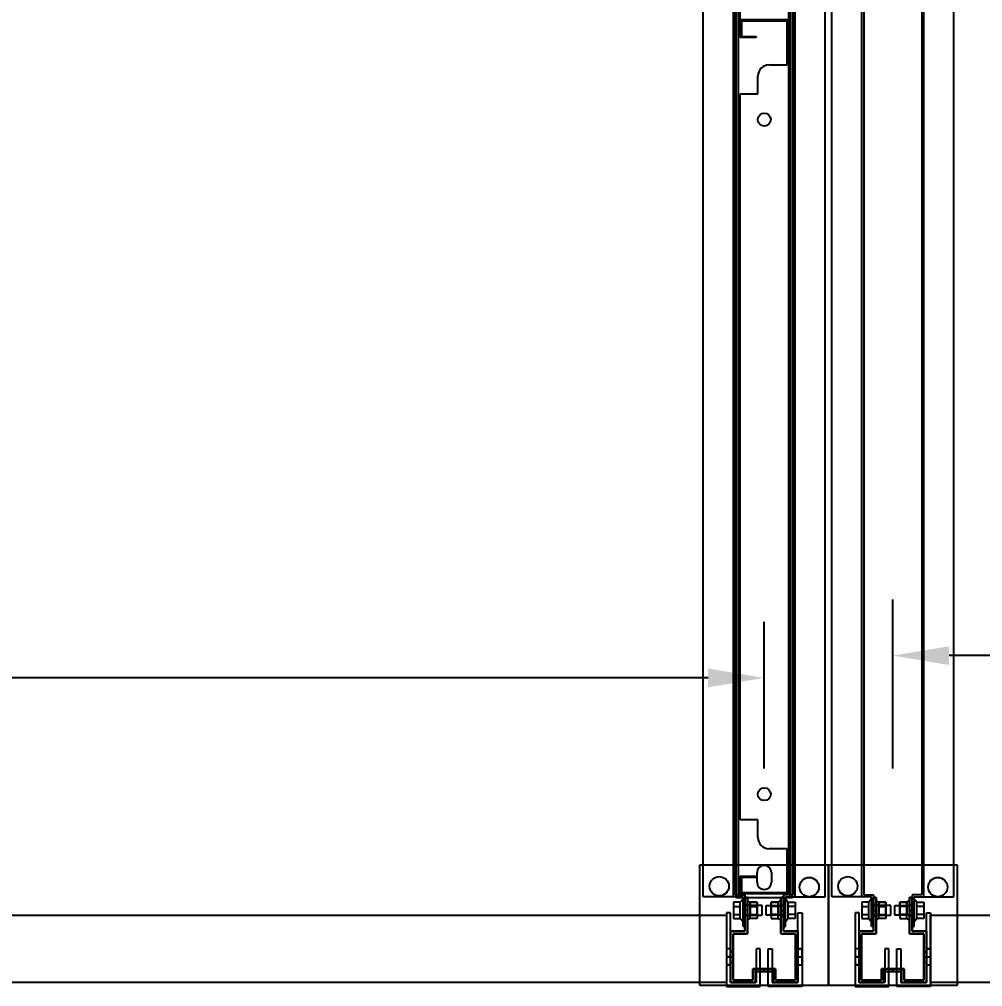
# Model space of a CAD drawing. Header units: millimetres. Extents: x 15382 to 37298, y 7351 to 31127.
# Drawn here: x 30738 to 31338, y 25662 to 26264 of the extents above; entities that cross this region are included whole.
import ezdxf

# ---------------------------------------------------------------- set-up
doc = ezdxf.new("R2010")
doc.units = ezdxf.units.MM
for name, color, linetype in [('111', 7, 'Continuous'), ('113', 3, 'Continuous'), ('114', 6, 'Continuous'), ('115', 30, 'Continuous'), ('116', 12, 'Continuous'), ('444-2', 5, 'Continuous'), ('6', 7, 'Continuous'), ('M40', 3, 'Continuous'), ('M6', 7, 'Continuous'), ('標註', 252, 'Continuous')]:
    doc.layers.add(name, color=color, linetype=linetype)
doc.styles.get("Standard").update_dxf_attribs({"font": 'arial.ttf'})
doc.dimstyles.new('ISO-25', dxfattribs={"dimtxt": 2.5, "dimasz": 2.5, "dimexe": 1.25, "dimexo": 0.625, "dimtad": 1, "dimtxsty": 'Standard', "dimcen": 2.5, "dimadec": 0, "dimazin": 0, "dimtfac": 1, "dimtmove": 0, "dimatfit": 3, "dimfxl": 1, "dimarcsym": 0})

# ---------------------------------------------------------------- blocks, each defined once
blk = doc.blocks.new('*D595')
at = {"layer": 'Defpoints', "color": 0, "transparency": 16777216}
for p in [(31281.99, 25868.03), (31281.99, 25790.68), (32203.99, 25790.68)]:
    blk.add_point(p, dxfattribs=at)
at = {"layer": '標註', "color": 0, "lineweight": -2, "transparency": 16777216}
for p, q in [((31281.99, 25797.68), (31281.99, 25903.03)), ((32203.99, 25797.68), (32203.99, 25903.03)), ((32168.99, 25868.03), (31316.99, 25868.03))]:
    blk.add_line(p, q, dxfattribs=at)
at = {"layer": '標註', "color": 0, "transparency": 16777216}
for points in [[(31316.99, 25873.86), (31316.99, 25862.2), (31281.99, 25868.03)], [(32168.99, 25873.86), (32168.99, 25862.2), (32203.99, 25868.03)]]:
    blk.add_solid(points, dxfattribs=at)
at = {"layer": '標註', "color": 0, "transparency": 16777216, "insert": (31742.99, 25935.64), "char_height": 105, "attachment_point": 5}
blk.add_mtext('922', dxfattribs=at)
blk = doc.blocks.new('*D589')
at = {"layer": 'Defpoints', "color": 0, "transparency": 16777216}
for p in [(29409.99, 25854.19), (29409.99, 25790.68), (31201.99, 25790.68)]:
    blk.add_point(p, dxfattribs=at)
at = {"layer": '標註', "color": 0, "lineweight": -2, "transparency": 16777216}
for p, q in [((29409.99, 25797.68), (29409.99, 25889.19)), ((31201.99, 25797.68), (31201.99, 25889.19)), ((31166.99, 25854.19), (29444.99, 25854.19))]:
    blk.add_line(p, q, dxfattribs=at)
at = {"layer": '標註', "color": 0, "transparency": 16777216}
for points in [[(29444.99, 25860.03), (29444.99, 25848.36), (29409.99, 25854.19)], [(31166.99, 25860.03), (31166.99, 25848.36), (31201.99, 25854.19)]]:
    blk.add_solid(points, dxfattribs=at)
at = {"layer": '標註', "color": 0, "transparency": 16777216, "insert": (30305.99, 25921.8), "char_height": 105, "attachment_point": 5}
blk.add_mtext('1792', dxfattribs=at)

msp = doc.modelspace()

# ---------------------------------------------------------------- linework, layer by layer
at = {"layer": '111'}
for p, q in [((31184.386, 26811.468), (31184.386, 25717.468)), ((31219.586, 25717.468), (31219.586, 26811.468)), ((31197.486, 25726.968), (31197.486, 25732.968)), ((31201.986, 25737.468), (31201.986, 25737.468)), ((31206.486, 25732.968), (31206.486, 25726.968)), ((31201.986, 25722.468), (31201.986, 25722.468)), ((31184.386, 25717.468), (31219.586, 25717.468))]:
    msp.add_line(p, q, dxfattribs=at)
for centre, start, end in [((31201.986, 25732.968), 90, 180), ((31201.986, 25732.968), 0, 90), ((31201.986, 25726.968), 180, 270), ((31201.986, 25726.968), 270, 0)]:
    msp.add_arc(centre, 4.5, start, end, dxfattribs=at)
at = {"layer": '113'}
for p, q in [((31161.986, 25737.736), (31241.986, 25737.736)), ((31161.986, 25662.736), (31161.986, 25737.736)), ((31241.986, 25737.736), (31321.986, 25737.736)), ((31241.986, 25662.736), (31241.986, 25737.736)), ((31241.986, 25737.736), (31241.986, 25662.736)), ((31321.986, 25737.736), (31321.986, 25662.736)), ((31241.986, 25662.736), (31161.986, 25662.736)), ((31321.986, 25662.736), (31241.986, 25662.736))]:
    msp.add_line(p, q, dxfattribs=at)
at = {"layer": '113', "lineweight": -3}
for centre in [(31173.986, 25724.468), (31229.986, 25723.968), (31253.986, 25724.468), (31309.986, 25723.968)]:
    msp.add_circle(centre, 6, dxfattribs=at)
at = {"layer": '114'}
for points in [[(29433.486, 25706.468), (31178.486, 25706.468), (31178.486, 25664.468), (29433.486, 25664.468)], [(31305.486, 25706.468), (32180.486, 25706.468), (32180.486, 25664.468), (31305.486, 25664.468)]]:
    msp.add_lwpolyline(points, close=True, dxfattribs=at)
at = {"layer": '115'}
for p, q in [((31163.986, 25717.968), (31163.986, 26810.968)), ((31182.786, 25717.968), (31182.786, 26810.968)), ((31221.186, 25717.968), (31221.186, 26810.968)), ((31239.986, 25717.968), (31239.986, 26810.968)), ((31183.986, 26809.768), (31183.986, 25719.168)), ((31183.986, 26809.768), (31183.986, 25719.168)), ((31219.986, 26809.768), (31219.986, 25719.168)), ((31219.986, 26809.768), (31219.986, 25719.168)), ((31243.986, 25717.968), (31243.986, 26710.968)), ((31262.786, 25717.968), (31262.786, 26710.968)), ((31263.986, 26709.768), (31263.986, 25719.168)), ((31263.986, 26709.768), (31263.986, 25719.168)), ((31299.986, 26709.768), (31299.986, 25719.168)), ((31299.986, 26709.768), (31299.986, 25719.168)), ((31301.186, 25717.968), (31301.186, 26710.968)), ((31319.986, 25717.968), (31319.986, 26710.968)), ((31188.786, 25717.968), (31163.986, 25717.968)), ((31188.786, 25717.968), (31182.786, 25717.968)), ((31183.986, 25719.168), (31189.986, 25719.168)), ((31183.986, 25719.168), (31189.986, 25719.168)), ((31188.786, 25699.468), (31188.786, 25717.968)), ((31188.786, 25699.468), (31188.786, 25717.968)), ((31189.986, 25719.168), (31189.986, 25699.468)), ((31189.986, 25719.168), (31189.986, 25699.468)), ((31219.986, 25719.168), (31213.986, 25719.168)), ((31213.986, 25719.168), (31213.986, 25699.468)), ((31219.986, 25719.168), (31213.986, 25719.168)), ((31213.986, 25719.168), (31213.986, 25699.468)), ((31215.186, 25699.468), (31215.186, 25717.968)), ((31215.186, 25717.968), (31221.186, 25717.968)), ((31215.186, 25699.468), (31215.186, 25717.968)), ((31215.186, 25717.968), (31239.986, 25717.968)), ((31268.786, 25717.968), (31243.986, 25717.968)), ((31268.786, 25717.968), (31262.786, 25717.968)), ((31263.986, 25719.168), (31269.986, 25719.168)), ((31263.986, 25719.168), (31269.986, 25719.168)), ((31268.786, 25699.468), (31268.786, 25717.968)), ((31268.786, 25699.468), (31268.786, 25717.968)), ((31269.986, 25719.168), (31269.986, 25699.468)), ((31269.986, 25719.168), (31269.986, 25699.468)), ((31299.986, 25719.168), (31293.986, 25719.168)), ((31293.986, 25719.168), (31293.986, 25699.468)), ((31299.986, 25719.168), (31293.986, 25719.168)), ((31293.986, 25719.168), (31293.986, 25699.468)), ((31295.186, 25699.468), (31295.186, 25717.968)), ((31295.186, 25717.968), (31301.186, 25717.968)), ((31295.186, 25699.468), (31295.186, 25717.968)), ((31295.186, 25717.968), (31319.986, 25717.968)), ((31189.986, 25699.468), (31188.786, 25699.468)), ((31189.986, 25699.468), (31188.786, 25699.468)), ((31213.986, 25699.468), (31215.186, 25699.468)), ((31213.986, 25699.468), (31215.186, 25699.468)), ((31269.986, 25699.468), (31268.786, 25699.468)), ((31269.986, 25699.468), (31268.786, 25699.468)), ((31293.986, 25699.468), (31295.186, 25699.468)), ((31293.986, 25699.468), (31295.186, 25699.468))]:
    msp.add_line(p, q, dxfattribs=at)
at = {"layer": '115', "lineweight": -3}
for p, q in [((31188.786, 25705.968), (31188.786, 25712.968)), ((31188.786, 25712.968), (31189.986, 25712.968)), ((31188.786, 25709.468), (31188.786, 25712.968)), ((31188.786, 25712.968), (31189.986, 25712.968)), ((31189.986, 25709.468), (31188.786, 25709.468)), ((31189.986, 25712.968), (31189.986, 25705.968)), ((31189.986, 25712.968), (31189.986, 25709.468)), ((31215.186, 25712.968), (31213.986, 25712.968)), ((31213.986, 25712.968), (31213.986, 25705.968)), ((31215.186, 25712.968), (31213.986, 25712.968)), ((31213.986, 25712.968), (31213.986, 25709.468)), ((31213.986, 25709.468), (31215.186, 25709.468)), ((31215.186, 25705.968), (31215.186, 25712.968)), ((31215.186, 25709.468), (31215.186, 25712.968)), ((31268.786, 25705.968), (31268.786, 25712.968)), ((31268.786, 25712.968), (31269.986, 25712.968)), ((31268.786, 25709.468), (31268.786, 25712.968)), ((31268.786, 25712.968), (31269.986, 25712.968)), ((31269.986, 25709.468), (31268.786, 25709.468)), ((31269.986, 25712.968), (31269.986, 25705.968)), ((31269.986, 25712.968), (31269.986, 25709.468)), ((31295.186, 25712.968), (31293.986, 25712.968)), ((31293.986, 25712.968), (31293.986, 25705.968)), ((31295.186, 25712.968), (31293.986, 25712.968)), ((31293.986, 25712.968), (31293.986, 25709.468)), ((31293.986, 25709.468), (31295.186, 25709.468)), ((31295.186, 25705.968), (31295.186, 25712.968)), ((31295.186, 25709.468), (31295.186, 25712.968)), ((31189.986, 25705.968), (31188.786, 25705.968)), ((31213.986, 25705.968), (31215.186, 25705.968)), ((31269.986, 25705.968), (31268.786, 25705.968)), ((31293.986, 25705.968), (31295.186, 25705.968))]:
    msp.add_line(p, q, dxfattribs=at)
at = {"layer": '116'}
for p, q in [((31180.986, 25707.968), (31178.486, 25707.968)), ((31178.486, 25707.968), (31178.486, 25661.968)), ((31180.986, 25664.468), (31180.986, 25707.968)), ((31222.986, 25664.468), (31222.986, 25707.968)), ((31222.986, 25707.968), (31225.486, 25707.968)), ((31225.486, 25707.968), (31225.486, 25661.968)), ((31260.986, 25707.968), (31258.486, 25707.968)), ((31258.486, 25707.968), (31258.486, 25661.968)), ((31260.986, 25664.468), (31260.986, 25707.968)), ((31302.986, 25664.468), (31302.986, 25707.968)), ((31302.986, 25707.968), (31305.486, 25707.968)), ((31305.486, 25707.968), (31305.486, 25661.968)), ((31180.986, 25685.446), (31178.486, 25685.446)), ((31199.486, 25685.468), (31196.986, 25685.468)), ((31196.986, 25685.468), (31196.986, 25664.468)), ((31199.486, 25661.968), (31199.486, 25685.468)), ((31204.486, 25661.968), (31204.486, 25685.468)), ((31204.486, 25685.468), (31206.986, 25685.468)), ((31206.986, 25685.468), (31206.986, 25664.468)), ((31222.986, 25685.446), (31225.486, 25685.446)), ((31260.986, 25685.446), (31258.486, 25685.446)), ((31279.486, 25685.468), (31276.986, 25685.468)), ((31276.986, 25685.468), (31276.986, 25664.468)), ((31279.486, 25661.968), (31279.486, 25685.468)), ((31284.486, 25661.968), (31284.486, 25685.468)), ((31284.486, 25685.468), (31286.986, 25685.468)), ((31286.986, 25685.468), (31286.986, 25664.468)), ((31302.986, 25685.446), (31305.486, 25685.446)), ((31180.986, 25680.468), (31178.486, 25680.468)), ((31222.986, 25680.468), (31225.486, 25680.468)), ((31260.986, 25680.468), (31258.486, 25680.468)), ((31302.986, 25680.468), (31305.486, 25680.468)), ((31180.986, 25675.49), (31178.486, 25675.49)), ((31222.986, 25675.49), (31225.486, 25675.49)), ((31260.986, 25675.49), (31258.486, 25675.49)), ((31302.986, 25675.49), (31305.486, 25675.49)), ((31178.486, 25661.968), (31197.986, 25661.968)), ((31196.986, 25664.468), (31180.986, 25664.468)), ((31196.986, 25661.968), (31199.486, 25661.968)), ((31206.986, 25661.968), (31204.486, 25661.968)), ((31225.486, 25661.968), (31205.986, 25661.968)), ((31206.986, 25664.468), (31222.986, 25664.468)), ((31258.486, 25661.968), (31277.986, 25661.968)), ((31276.986, 25664.468), (31260.986, 25664.468)), ((31276.986, 25661.968), (31279.486, 25661.968)), ((31286.986, 25661.968), (31284.486, 25661.968)), ((31305.486, 25661.968), (31285.986, 25661.968)), ((31286.986, 25664.468), (31302.986, 25664.468))]:
    msp.add_line(p, q, dxfattribs=at)
at = {"layer": '116', "lineweight": -3}
for p, q in [((31180.986, 25685.446), (31178.486, 25685.446)), ((31178.486, 25685.446), (31178.486, 25680.468)), ((31180.986, 25685.446), (31178.486, 25685.446)), ((31178.486, 25685.446), (31178.486, 25675.49)), ((31180.986, 25680.468), (31180.986, 25685.446)), ((31180.986, 25675.49), (31180.986, 25685.446)), ((31225.486, 25685.446), (31222.986, 25685.446)), ((31222.986, 25685.446), (31222.986, 25675.49)), ((31225.486, 25685.446), (31222.986, 25685.446)), ((31222.986, 25685.446), (31222.986, 25680.468)), ((31225.486, 25675.49), (31225.486, 25685.446)), ((31225.486, 25680.468), (31225.486, 25685.446)), ((31260.986, 25685.446), (31258.486, 25685.446)), ((31258.486, 25685.446), (31258.486, 25680.468)), ((31260.986, 25685.446), (31258.486, 25685.446)), ((31258.486, 25685.446), (31258.486, 25675.49)), ((31260.986, 25680.468), (31260.986, 25685.446)), ((31260.986, 25675.49), (31260.986, 25685.446)), ((31305.486, 25685.446), (31302.986, 25685.446)), ((31302.986, 25685.446), (31302.986, 25675.49)), ((31305.486, 25685.446), (31302.986, 25685.446)), ((31302.986, 25685.446), (31302.986, 25680.468)), ((31305.486, 25675.49), (31305.486, 25685.446)), ((31305.486, 25680.468), (31305.486, 25685.446)), ((31178.486, 25680.468), (31180.986, 25680.468)), ((31222.986, 25680.468), (31225.486, 25680.468)), ((31258.486, 25680.468), (31260.986, 25680.468)), ((31302.986, 25680.468), (31305.486, 25680.468)), ((31178.486, 25675.49), (31180.986, 25675.49)), ((31222.986, 25675.49), (31225.486, 25675.49)), ((31258.486, 25675.49), (31260.986, 25675.49)), ((31302.986, 25675.49), (31305.486, 25675.49))]:
    msp.add_line(p, q, dxfattribs=at)
at = {"layer": '444-2'}
for p, q in [((31216.986, 26807.768), (31216.986, 26263.768)), ((31186.986, 26263.768), (31186.986, 26274.768)), ((31216.986, 26263.768), (31186.986, 26263.768)), ((31186.986, 26252.768), (31186.986, 26263.768)), ((31186.986, 26263.768), (31216.986, 26263.768)), ((31216.186, 26262.968), (31187.786, 26262.968)), ((31187.786, 26262.968), (31187.786, 26253.568)), ((31216.186, 26263.768), (31216.986, 26263.768)), ((31216.186, 26235.768), (31216.186, 26262.968)), ((31216.986, 26263.768), (31216.986, 25719.768)), ((31216.986, 26263.768), (31216.986, 26262.968)), ((31196.986, 26252.768), (31186.986, 26252.768)), ((31187.786, 26253.568), (31196.986, 26253.568)), ((31196.986, 26253.568), (31196.986, 26252.768)), ((31204.986, 26235.768), (31216.186, 26235.768)), ((31197.986, 26217.768), (31197.986, 26228.768)), ((31186.986, 25765.768), (31186.986, 26217.768)), ((31186.986, 26217.768), (31197.986, 26217.768)), ((31197.986, 25765.768), (31186.986, 25765.768)), ((31197.986, 25754.768), (31197.986, 25765.768)), ((31216.186, 25747.768), (31204.986, 25747.768)), ((31216.186, 25720.568), (31216.186, 25747.768)), ((31186.986, 25719.768), (31186.986, 25730.768)), ((31186.986, 25730.768), (31196.986, 25730.768)), ((31196.986, 25729.968), (31187.786, 25729.968)), ((31187.786, 25729.968), (31187.786, 25720.568)), ((31196.986, 25730.768), (31196.986, 25729.968)), ((31187.786, 25720.568), (31216.186, 25720.568)), ((31216.986, 25719.768), (31186.986, 25719.768))]:
    msp.add_line(p, q, dxfattribs=at)
for centre in [(31201.986, 26201.768), (31201.986, 25781.768)]:
    msp.add_circle(centre, 4, dxfattribs=at)
for centre, start, end in [((31204.986, 26228.768), 90, 180), ((31204.986, 25754.768), 180, 270)]:
    msp.add_arc(centre, 7, start, end, dxfattribs=at)
at = {"layer": '6'}
for p, q in [((31184.386, 26811.468), (31184.386, 25717.468)), ((31185.986, 25717.468), (31185.986, 26811.468)), ((31217.986, 26811.468), (31217.986, 25717.468)), ((31219.586, 25717.468), (31219.586, 26811.468)), ((31184.386, 25717.468), (31185.986, 25717.468)), ((31217.986, 25717.468), (31219.586, 25717.468))]:
    msp.add_line(p, q, dxfattribs=at)
at = {"layer": 'M40'}
for p, q in [((31189.986, 25696.468), (31189.986, 25717.468)), ((31189.986, 25717.468), (31191.586, 25717.468)), ((31191.586, 25717.468), (31189.986, 25717.468)), ((31189.986, 25717.468), (31189.986, 25696.468)), ((31191.586, 25717.468), (31191.586, 25694.868)), ((31191.586, 25694.868), (31191.586, 25717.468)), ((31212.386, 25694.868), (31212.386, 25717.468)), ((31212.386, 25717.468), (31213.986, 25717.468)), ((31213.986, 25717.468), (31212.386, 25717.468)), ((31212.386, 25717.468), (31212.386, 25694.868)), ((31213.986, 25717.468), (31213.986, 25696.468)), ((31213.986, 25696.468), (31213.986, 25717.468)), ((31269.986, 25696.468), (31269.986, 25717.468)), ((31269.986, 25717.468), (31271.586, 25717.468)), ((31271.586, 25717.468), (31269.986, 25717.468)), ((31269.986, 25717.468), (31269.986, 25696.468)), ((31271.586, 25717.468), (31271.586, 25694.868)), ((31271.586, 25694.868), (31271.586, 25717.468)), ((31292.386, 25694.868), (31292.386, 25717.468)), ((31292.386, 25717.468), (31293.986, 25717.468)), ((31293.986, 25717.468), (31292.386, 25717.468)), ((31292.386, 25717.468), (31292.386, 25694.868)), ((31293.986, 25717.468), (31293.986, 25696.468)), ((31293.986, 25696.468), (31293.986, 25717.468)), ((31191.586, 25712.968), (31189.986, 25712.968)), ((31191.586, 25709.468), (31189.986, 25709.468)), ((31213.986, 25712.968), (31212.386, 25712.968)), ((31213.986, 25709.468), (31212.386, 25709.468)), ((31271.586, 25712.968), (31269.986, 25712.968)), ((31271.586, 25709.468), (31269.986, 25709.468)), ((31293.986, 25712.968), (31292.386, 25712.968)), ((31293.986, 25709.468), (31292.386, 25709.468)), ((31191.586, 25705.968), (31189.986, 25705.968)), ((31213.986, 25705.968), (31212.386, 25705.968)), ((31271.586, 25705.968), (31269.986, 25705.968)), ((31293.986, 25705.968), (31292.386, 25705.968)), ((31180.986, 25664.468), (31180.986, 25696.468)), ((31180.986, 25696.468), (31189.986, 25696.468)), ((31189.986, 25696.468), (31180.986, 25696.468)), ((31180.986, 25696.468), (31180.986, 25664.468)), ((31191.586, 25694.868), (31191.586, 25696.468)), ((31212.386, 25694.868), (31212.386, 25696.468)), ((31213.986, 25696.468), (31222.986, 25696.468)), ((31222.986, 25696.468), (31213.986, 25696.468)), ((31222.986, 25696.468), (31222.986, 25664.468)), ((31222.986, 25664.468), (31222.986, 25696.468)), ((31260.986, 25664.468), (31260.986, 25696.468)), ((31260.986, 25696.468), (31269.986, 25696.468)), ((31269.986, 25696.468), (31260.986, 25696.468)), ((31260.986, 25696.468), (31260.986, 25664.468)), ((31271.586, 25694.868), (31271.586, 25696.468)), ((31292.386, 25694.868), (31292.386, 25696.468)), ((31293.986, 25696.468), (31302.986, 25696.468)), ((31302.986, 25696.468), (31293.986, 25696.468)), ((31302.986, 25696.468), (31302.986, 25664.468)), ((31302.986, 25664.468), (31302.986, 25696.468)), ((31191.586, 25694.868), (31182.586, 25694.868)), ((31182.586, 25694.868), (31182.586, 25666.068)), ((31182.586, 25666.068), (31182.586, 25694.868)), ((31182.586, 25694.868), (31191.586, 25694.868)), ((31189.986, 25694.868), (31191.586, 25694.868)), ((31213.986, 25694.868), (31212.386, 25694.868)), ((31221.386, 25694.868), (31212.386, 25694.868)), ((31212.386, 25694.868), (31221.386, 25694.868)), ((31221.386, 25666.068), (31221.386, 25694.868)), ((31221.386, 25694.868), (31221.386, 25666.068)), ((31271.586, 25694.868), (31262.586, 25694.868)), ((31262.586, 25694.868), (31262.586, 25666.068)), ((31262.586, 25666.068), (31262.586, 25694.868)), ((31262.586, 25694.868), (31271.586, 25694.868)), ((31269.986, 25694.868), (31271.586, 25694.868)), ((31293.986, 25694.868), (31292.386, 25694.868)), ((31301.386, 25694.868), (31292.386, 25694.868)), ((31292.386, 25694.868), (31301.386, 25694.868)), ((31301.386, 25666.068), (31301.386, 25694.868)), ((31301.386, 25694.868), (31301.386, 25666.068)), ((31221.386, 25683.718), (31222.986, 25683.718)), ((31221.386, 25680.468), (31222.986, 25680.468)), ((31301.386, 25683.718), (31302.986, 25683.718)), ((31301.386, 25680.468), (31302.986, 25680.468)), ((31194.886, 25666.068), (31194.886, 25673.068)), ((31194.886, 25673.068), (31209.086, 25673.068)), ((31209.086, 25673.068), (31194.886, 25673.068)), ((31194.886, 25673.068), (31194.886, 25666.068)), ((31196.486, 25671.468), (31196.486, 25673.068)), ((31209.086, 25673.068), (31209.086, 25666.068)), ((31209.086, 25666.068), (31209.086, 25673.068)), ((31221.386, 25677.218), (31222.986, 25677.218)), ((31274.886, 25666.068), (31274.886, 25673.068)), ((31274.886, 25673.068), (31289.086, 25673.068)), ((31289.086, 25673.068), (31274.886, 25673.068)), ((31274.886, 25673.068), (31274.886, 25666.068)), ((31276.486, 25671.468), (31276.486, 25673.068)), ((31289.086, 25673.068), (31289.086, 25666.068)), ((31289.086, 25666.068), (31289.086, 25673.068)), ((31301.386, 25677.218), (31302.986, 25677.218)), ((31182.586, 25666.068), (31194.886, 25666.068)), ((31194.886, 25666.068), (31182.586, 25666.068)), ((31207.486, 25671.468), (31196.486, 25671.468)), ((31196.486, 25671.468), (31196.486, 25664.468)), ((31196.486, 25664.468), (31196.486, 25671.468)), ((31196.486, 25671.468), (31207.486, 25671.468)), ((31207.486, 25664.468), (31207.486, 25671.468)), ((31207.486, 25671.468), (31207.486, 25664.468)), ((31209.086, 25666.068), (31221.386, 25666.068)), ((31221.386, 25666.068), (31209.086, 25666.068)), ((31262.586, 25666.068), (31274.886, 25666.068)), ((31274.886, 25666.068), (31262.586, 25666.068)), ((31287.486, 25671.468), (31276.486, 25671.468)), ((31276.486, 25671.468), (31276.486, 25664.468)), ((31276.486, 25664.468), (31276.486, 25671.468)), ((31276.486, 25671.468), (31287.486, 25671.468)), ((31287.486, 25664.468), (31287.486, 25671.468)), ((31287.486, 25671.468), (31287.486, 25664.468)), ((31289.086, 25666.068), (31301.386, 25666.068)), ((31301.386, 25666.068), (31289.086, 25666.068)), ((31196.486, 25664.468), (31180.986, 25664.468)), ((31180.986, 25664.468), (31196.486, 25664.468)), ((31222.986, 25664.468), (31207.486, 25664.468)), ((31207.486, 25664.468), (31222.986, 25664.468)), ((31276.486, 25664.468), (31260.986, 25664.468)), ((31260.986, 25664.468), (31276.486, 25664.468)), ((31302.986, 25664.468), (31287.486, 25664.468)), ((31287.486, 25664.468), (31302.986, 25664.468))]:
    msp.add_line(p, q, dxfattribs=at)
at = {"layer": 'M40', "lineweight": -3}
for p, q in [((31189.986, 25705.968), (31189.986, 25712.968)), ((31189.986, 25712.968), (31191.586, 25712.968)), ((31189.986, 25709.468), (31189.986, 25712.968)), ((31189.986, 25712.968), (31191.586, 25712.968)), ((31191.586, 25709.468), (31189.986, 25709.468)), ((31191.586, 25712.968), (31191.586, 25705.968)), ((31191.586, 25712.968), (31191.586, 25709.468)), ((31213.986, 25712.968), (31212.386, 25712.968)), ((31212.386, 25712.968), (31212.386, 25705.968)), ((31213.986, 25712.968), (31212.386, 25712.968)), ((31212.386, 25712.968), (31212.386, 25709.468)), ((31212.386, 25709.468), (31213.986, 25709.468)), ((31213.986, 25705.968), (31213.986, 25712.968)), ((31213.986, 25709.468), (31213.986, 25712.968)), ((31269.986, 25705.968), (31269.986, 25712.968)), ((31269.986, 25712.968), (31271.586, 25712.968)), ((31269.986, 25709.468), (31269.986, 25712.968)), ((31269.986, 25712.968), (31271.586, 25712.968)), ((31271.586, 25709.468), (31269.986, 25709.468)), ((31271.586, 25712.968), (31271.586, 25705.968)), ((31271.586, 25712.968), (31271.586, 25709.468)), ((31293.986, 25712.968), (31292.386, 25712.968)), ((31292.386, 25712.968), (31292.386, 25705.968)), ((31293.986, 25712.968), (31292.386, 25712.968)), ((31292.386, 25712.968), (31292.386, 25709.468)), ((31292.386, 25709.468), (31293.986, 25709.468)), ((31293.986, 25705.968), (31293.986, 25712.968)), ((31293.986, 25709.468), (31293.986, 25712.968)), ((31191.586, 25705.968), (31189.986, 25705.968)), ((31212.386, 25705.968), (31213.986, 25705.968)), ((31271.586, 25705.968), (31269.986, 25705.968)), ((31292.386, 25705.968), (31293.986, 25705.968)), ((31182.586, 25683.718), (31180.986, 25683.718)), ((31180.986, 25683.718), (31180.986, 25677.218)), ((31182.586, 25683.718), (31180.986, 25683.718)), ((31180.986, 25683.718), (31180.986, 25680.468)), ((31180.986, 25680.468), (31182.586, 25680.468)), ((31182.586, 25677.218), (31182.586, 25683.718)), ((31182.586, 25680.468), (31182.586, 25683.718)), ((31222.986, 25683.718), (31221.386, 25683.718)), ((31221.386, 25683.718), (31221.386, 25677.218)), ((31222.986, 25683.718), (31221.386, 25683.718)), ((31221.386, 25683.718), (31221.386, 25680.468)), ((31221.386, 25680.468), (31222.986, 25680.468)), ((31222.986, 25677.218), (31222.986, 25683.718)), ((31222.986, 25680.468), (31222.986, 25683.718)), ((31262.586, 25683.718), (31260.986, 25683.718)), ((31260.986, 25683.718), (31260.986, 25677.218)), ((31262.586, 25683.718), (31260.986, 25683.718)), ((31260.986, 25683.718), (31260.986, 25680.468)), ((31260.986, 25680.468), (31262.586, 25680.468)), ((31262.586, 25677.218), (31262.586, 25683.718)), ((31262.586, 25680.468), (31262.586, 25683.718)), ((31302.986, 25683.718), (31301.386, 25683.718)), ((31301.386, 25683.718), (31301.386, 25677.218)), ((31302.986, 25683.718), (31301.386, 25683.718)), ((31301.386, 25683.718), (31301.386, 25680.468)), ((31301.386, 25680.468), (31302.986, 25680.468)), ((31302.986, 25677.218), (31302.986, 25683.718)), ((31302.986, 25680.468), (31302.986, 25683.718)), ((31180.986, 25677.218), (31182.586, 25677.218)), ((31196.486, 25671.468), (31196.486, 25673.068)), ((31196.486, 25673.068), (31207.486, 25673.068)), ((31201.986, 25673.068), (31196.486, 25673.068)), ((31196.486, 25673.068), (31196.486, 25671.468)), ((31201.986, 25671.468), (31201.986, 25673.068)), ((31207.486, 25673.068), (31207.486, 25671.468)), ((31221.386, 25677.218), (31222.986, 25677.218)), ((31260.986, 25677.218), (31262.586, 25677.218)), ((31276.486, 25671.468), (31276.486, 25673.068)), ((31276.486, 25673.068), (31287.486, 25673.068)), ((31281.986, 25673.068), (31276.486, 25673.068)), ((31276.486, 25673.068), (31276.486, 25671.468)), ((31281.986, 25671.468), (31281.986, 25673.068)), ((31287.486, 25673.068), (31287.486, 25671.468)), ((31301.386, 25677.218), (31302.986, 25677.218)), ((31207.486, 25671.468), (31196.486, 25671.468)), ((31196.486, 25671.468), (31201.986, 25671.468)), ((31287.486, 25671.468), (31276.486, 25671.468)), ((31276.486, 25671.468), (31281.986, 25671.468))]:
    msp.add_line(p, q, dxfattribs=at)
at = {"layer": 'M6'}
for p, q in [((31187.086, 25714.468), (31182.786, 25714.468)), ((31182.786, 25714.468), (31182.786, 25704.468)), ((31187.086, 25714.468), (31182.786, 25714.468)), ((31182.786, 25714.468), (31182.786, 25704.468)), ((31188.586, 25716.468), (31187.086, 25714.468)), ((31187.086, 25704.468), (31187.086, 25714.468)), ((31188.786, 25716.468), (31188.586, 25716.468)), ((31188.786, 25712.468), (31188.786, 25716.468)), ((31191.586, 25703.468), (31191.586, 25715.468)), ((31191.586, 25715.468), (31191.786, 25715.468)), ((31191.786, 25715.468), (31193.286, 25714.468)), ((31193.286, 25714.468), (31197.586, 25714.468)), ((31193.286, 25704.468), (31193.286, 25714.468)), ((31193.286, 25714.468), (31197.586, 25714.468)), ((31197.586, 25714.468), (31193.286, 25714.468)), ((31193.286, 25714.468), (31193.286, 25706.968)), ((31197.586, 25714.468), (31197.586, 25704.468)), ((31197.586, 25714.468), (31197.586, 25704.468)), ((31197.586, 25706.968), (31197.586, 25714.468)), ((31210.686, 25714.468), (31206.386, 25714.468)), ((31206.386, 25714.468), (31206.386, 25704.468)), ((31210.686, 25714.468), (31206.386, 25714.468)), ((31206.386, 25714.468), (31206.386, 25704.468)), ((31206.386, 25714.468), (31210.686, 25714.468)), ((31206.386, 25706.968), (31206.386, 25714.468)), ((31212.186, 25715.468), (31210.686, 25714.468)), ((31210.686, 25704.468), (31210.686, 25714.468)), ((31210.686, 25714.468), (31210.686, 25706.968)), ((31212.386, 25715.468), (31212.186, 25715.468)), ((31212.386, 25703.468), (31212.386, 25715.468)), ((31215.186, 25712.468), (31215.186, 25716.468)), ((31215.186, 25716.468), (31215.386, 25716.468)), ((31215.386, 25716.468), (31216.886, 25714.468)), ((31216.886, 25714.468), (31221.186, 25714.468)), ((31216.886, 25704.468), (31216.886, 25714.468)), ((31216.886, 25714.468), (31221.186, 25714.468)), ((31221.186, 25714.468), (31221.186, 25704.468)), ((31221.186, 25714.468), (31221.186, 25704.468)), ((31267.086, 25714.468), (31262.786, 25714.468)), ((31262.786, 25714.468), (31262.786, 25704.468)), ((31267.086, 25714.468), (31262.786, 25714.468)), ((31262.786, 25714.468), (31262.786, 25704.468)), ((31268.586, 25716.468), (31267.086, 25714.468)), ((31267.086, 25704.468), (31267.086, 25714.468)), ((31268.786, 25716.468), (31268.586, 25716.468)), ((31268.786, 25712.468), (31268.786, 25716.468)), ((31271.586, 25703.468), (31271.586, 25715.468)), ((31271.586, 25715.468), (31271.786, 25715.468)), ((31271.786, 25715.468), (31273.286, 25714.468)), ((31273.286, 25714.468), (31277.586, 25714.468)), ((31273.286, 25704.468), (31273.286, 25714.468)), ((31273.286, 25714.468), (31277.586, 25714.468)), ((31277.586, 25714.468), (31273.286, 25714.468)), ((31273.286, 25714.468), (31273.286, 25706.968)), ((31277.586, 25714.468), (31277.586, 25704.468)), ((31277.586, 25714.468), (31277.586, 25704.468)), ((31277.586, 25706.968), (31277.586, 25714.468)), ((31290.686, 25714.468), (31286.386, 25714.468)), ((31286.386, 25714.468), (31286.386, 25704.468)), ((31290.686, 25714.468), (31286.386, 25714.468)), ((31286.386, 25714.468), (31286.386, 25704.468)), ((31286.386, 25714.468), (31290.686, 25714.468)), ((31286.386, 25706.968), (31286.386, 25714.468)), ((31292.186, 25715.468), (31290.686, 25714.468)), ((31290.686, 25704.468), (31290.686, 25714.468)), ((31290.686, 25714.468), (31290.686, 25706.968)), ((31292.386, 25715.468), (31292.186, 25715.468)), ((31292.386, 25703.468), (31292.386, 25715.468)), ((31295.186, 25712.468), (31295.186, 25716.468)), ((31295.186, 25716.468), (31295.386, 25716.468)), ((31295.386, 25716.468), (31296.886, 25714.468)), ((31296.886, 25714.468), (31301.186, 25714.468)), ((31296.886, 25704.468), (31296.886, 25714.468)), ((31296.886, 25714.468), (31301.186, 25714.468)), ((31301.186, 25714.468), (31301.186, 25704.468)), ((31301.186, 25714.468), (31301.186, 25704.468)), ((31182.786, 25711.968), (31187.086, 25711.968)), ((31200.786, 25712.468), (31188.786, 25712.468)), ((31193.286, 25704.468), (31193.286, 25711.968)), ((31193.286, 25711.968), (31197.586, 25711.968)), ((31197.586, 25711.968), (31197.586, 25704.468)), ((31200.786, 25706.468), (31200.786, 25712.468)), ((31203.186, 25706.468), (31203.186, 25712.468)), ((31203.186, 25712.468), (31215.186, 25712.468)), ((31210.686, 25711.968), (31206.386, 25711.968)), ((31206.386, 25711.968), (31206.386, 25704.468)), ((31210.686, 25704.468), (31210.686, 25711.968)), ((31221.186, 25711.968), (31216.886, 25711.968)), ((31262.786, 25711.968), (31267.086, 25711.968)), ((31280.786, 25712.468), (31268.786, 25712.468)), ((31273.286, 25704.468), (31273.286, 25711.968)), ((31273.286, 25711.968), (31277.586, 25711.968)), ((31277.586, 25711.968), (31277.586, 25704.468)), ((31280.786, 25706.468), (31280.786, 25712.468)), ((31283.186, 25706.468), (31283.186, 25712.468)), ((31283.186, 25712.468), (31295.186, 25712.468)), ((31290.686, 25711.968), (31286.386, 25711.968)), ((31286.386, 25711.968), (31286.386, 25704.468)), ((31290.686, 25704.468), (31290.686, 25711.968)), ((31301.186, 25711.968), (31296.886, 25711.968)), ((31182.786, 25706.968), (31187.086, 25706.968)), ((31182.786, 25704.468), (31187.086, 25704.468)), ((31182.786, 25704.468), (31187.086, 25704.468)), ((31187.086, 25704.468), (31188.586, 25702.468)), ((31188.586, 25702.468), (31188.786, 25702.468)), ((31188.786, 25706.468), (31200.786, 25706.468)), ((31188.786, 25702.468), (31188.786, 25706.468)), ((31191.786, 25703.468), (31191.586, 25703.468)), ((31193.286, 25704.468), (31191.786, 25703.468)), ((31193.286, 25706.968), (31197.586, 25706.968)), ((31197.586, 25704.468), (31193.286, 25704.468)), ((31197.586, 25704.468), (31193.286, 25704.468)), ((31197.586, 25704.468), (31193.286, 25704.468)), ((31215.186, 25706.468), (31203.186, 25706.468)), ((31210.686, 25706.968), (31206.386, 25706.968)), ((31206.386, 25704.468), (31210.686, 25704.468)), ((31206.386, 25704.468), (31210.686, 25704.468)), ((31206.386, 25704.468), (31210.686, 25704.468)), ((31210.686, 25704.468), (31212.186, 25703.468)), ((31212.186, 25703.468), (31212.386, 25703.468)), ((31215.186, 25702.468), (31215.186, 25706.468)), ((31215.386, 25702.468), (31215.186, 25702.468)), ((31216.886, 25704.468), (31215.386, 25702.468)), ((31221.186, 25706.968), (31216.886, 25706.968)), ((31221.186, 25704.468), (31216.886, 25704.468)), ((31221.186, 25704.468), (31216.886, 25704.468)), ((31262.786, 25706.968), (31267.086, 25706.968)), ((31262.786, 25704.468), (31267.086, 25704.468)), ((31262.786, 25704.468), (31267.086, 25704.468)), ((31267.086, 25704.468), (31268.586, 25702.468)), ((31268.586, 25702.468), (31268.786, 25702.468)), ((31268.786, 25706.468), (31280.786, 25706.468)), ((31268.786, 25702.468), (31268.786, 25706.468)), ((31271.786, 25703.468), (31271.586, 25703.468)), ((31273.286, 25704.468), (31271.786, 25703.468)), ((31273.286, 25706.968), (31277.586, 25706.968)), ((31277.586, 25704.468), (31273.286, 25704.468)), ((31277.586, 25704.468), (31273.286, 25704.468)), ((31277.586, 25704.468), (31273.286, 25704.468)), ((31295.186, 25706.468), (31283.186, 25706.468)), ((31290.686, 25706.968), (31286.386, 25706.968)), ((31286.386, 25704.468), (31290.686, 25704.468)), ((31286.386, 25704.468), (31290.686, 25704.468)), ((31286.386, 25704.468), (31290.686, 25704.468)), ((31290.686, 25704.468), (31292.186, 25703.468)), ((31292.186, 25703.468), (31292.386, 25703.468)), ((31295.186, 25702.468), (31295.186, 25706.468)), ((31295.386, 25702.468), (31295.186, 25702.468)), ((31296.886, 25704.468), (31295.386, 25702.468)), ((31301.186, 25706.968), (31296.886, 25706.968)), ((31301.186, 25704.468), (31296.886, 25704.468)), ((31301.186, 25704.468), (31296.886, 25704.468))]:
    msp.add_line(p, q, dxfattribs=at)

# ---------------------------------------------------------------- dimensions: what is measured, and where the dimension line sits
at = {"layer": '標註', "color": 8}
for base, p1, p2, picture, middle in [((31281.986, 25868.03), (32203.986, 25790.677), (31281.986, 25790.677), '*D595', (31742.986, 25935.641)), ((29409.986, 25854.192), (31201.986, 25790.677), (29409.986, 25790.677), '*D589', (30305.986, 25921.802))]:
    dim = msp.add_linear_dim(base=base, p1=p1, p2=p2, angle=180, dimstyle='ISO-25', override={"dimscale": 70, "dimtxt": 1.5, "dimasz": 0.5, "dimexe": 0.5, "dimexo": 0.1, "dimgap": 0.2}, dxfattribs=at)
    dim.commit()
    dim.dimension.update_dxf_attribs({"geometry": picture, "text_midpoint": middle})

doc.saveas('drawing.dxf')
